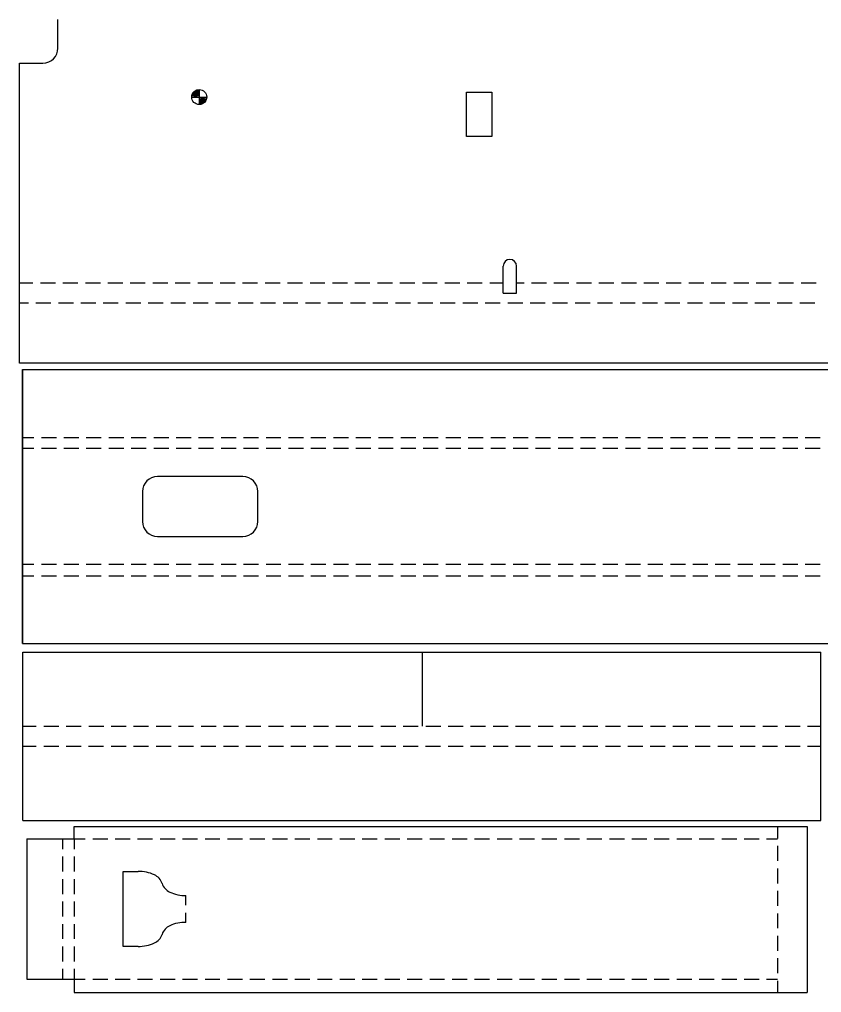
# Model space of a CAD drawing. Header units: millimetres. Extents: x -488 to 486, y -339 to 342.
# Drawn here: x -487.7 to -147.6, y -338.8 to 73.9 of the extents above; entities that cross this region are included whole.
import ezdxf

# ---------------------------------------------------------------- set-up
doc = ezdxf.new("R2010")
doc.units = ezdxf.units.MM
doc.header["$MEASUREMENT"] = 0
doc.layers.add('Layer 1', color=7, linetype='Continuous')

msp = doc.modelspace()

# ---------------------------------------------------------------- linework, layer by layer
at = {"layer": 'Layer 1', "lineweight": 30}
for points in [[(-471.4146, 61.7584), (-471.4146, 61.7584), (-471.4146, 73.9292), (-471.4146, 73.9292)], [(-477.7541, 55.4084), (-474.2412, 55.4084), (-471.3935, 58.2561), (-471.3935, 61.769)], [(-487.713, -71.7821), (-487.713, -71.7821), (-487.713, 55.4084), (-487.713, 55.4084)], [(-487.713, 55.4084), (-487.713, 55.4084), (-477.7646, 55.4084), (-477.7646, 55.4084)], [(-298.2078, 43.1106), (-298.2078, 43.1106), (-287.4975, 43.1106), (-287.4975, 43.1106)], [(-287.4975, 43.1106), (-287.4975, 43.1106), (-287.4975, 24.3569), (-287.4975, 24.3569)], [(-282.6291, -42.0853), (-282.6291, -42.0853), (-282.6291, -30.6764), (-282.6291, -30.6764)], [(-276.9776, -42.0853), (-276.9776, -42.0853), (-276.9776, -30.6764), (-276.9776, -30.6764)], [(-282.6291, -42.0853), (-282.6291, -42.0853), (-276.9776, -42.0853), (-276.9776, -42.0853)], [(85.0359, -71.7821), (85.0359, -71.7821), (-487.713, -71.7821), (-487.713, -71.7821)], [(-429.2046, -119.9219), (-432.7175, -119.9219), (-435.5652, -122.7696), (-435.5652, -126.2825)], [(-392.999, -119.9431), (-392.999, -119.9431), (-429.2152, -119.9431), (-429.2152, -119.9431)], [(-386.6279, -126.2825), (-386.6279, -122.7696), (-389.4756, -119.9219), (-392.9885, -119.9219)], [(-435.5652, -126.2931), (-435.5652, -126.2931), (-435.5652, -138.9931), (-435.5652, -138.9931)], [(-386.649, -138.9931), (-386.649, -138.9931), (-386.649, -126.2931), (-386.649, -126.2931)], [(-435.5652, -138.9825), (-435.5652, -142.4953), (-432.7175, -145.3431), (-429.2046, -145.3431)], [(-392.9885, -145.3431), (-389.4756, -145.3431), (-386.6279, -142.4953), (-386.6279, -138.9825)], [(-429.2152, -145.3431), (-429.2152, -145.3431), (-392.999, -145.3431), (-392.999, -145.3431)], [(-486.2412, -194.452), (-486.2412, -194.452), (-147.9343, -194.452), (-147.9343, -194.452)], [(-486.2412, -265.826), (-486.2412, -265.826), (-486.2412, -194.452), (-486.2412, -194.452)], [(-317.0348, -194.452), (-317.0348, -194.452), (-317.0348, -225.7787), (-317.0348, -225.7787)], [(-464.4762, -268.3958), (-464.4762, -268.3958), (-153.7072, -268.3958), (-153.7072, -268.3958)], [(-153.7072, -268.3958), (-153.7072, -268.3958), (-153.7072, -338.775), (-153.7072, -338.775)], [(-484.5846, -273.624), (-484.5846, -273.624), (-484.5846, -333.0812), (-484.5846, -333.0812)], [(-430.5253, -288.8622), (-432.6797, -287.8508), (-435.0419, -287.3607), (-437.4208, -287.4314)], [(-427.2637, -292.5116), (-427.7759, -290.8834), (-428.964, -289.5544), (-430.5249, -288.8638)], [(-427.2733, -292.5251), (-426.7223, -294.146), (-425.5269, -295.4676), (-423.9693, -296.1779)], [(-423.9804, -296.1676), (-421.8388, -297.1816), (-419.4869, -297.672), (-417.1185, -297.5987)], [(-417.1185, -309.0218), (-419.4869, -308.9485), (-421.8388, -309.439), (-423.9804, -310.4529)], [(-423.9693, -310.4638), (-425.5269, -311.1741), (-426.7223, -312.4957), (-427.2733, -314.1165)], [(-437.4208, -319.1891), (-435.0419, -319.2599), (-432.6797, -318.7697), (-430.5253, -317.7583)], [(-430.5249, -317.7568), (-428.964, -317.0661), (-427.7759, -315.7371), (-427.2637, -314.1089)], [(-484.5846, -333.0812), (-484.5846, -333.0812), (-464.4762, -333.0812), (-464.4762, -333.0812)], [(-464.4762, -333.0812), (-464.4762, -333.0812), (-464.4762, -338.775), (-464.4762, -338.775)], [(-464.4762, -338.775), (-464.4762, -338.775), (-153.7072, -338.775), (-153.7072, -338.775)]]:
    msp.add_open_spline(points, degree=3, dxfattribs=at)
at = {"layer": 'Layer 1', "color": 144, "lineweight": 30}
msp.add_open_spline([(-408.3168, 41.0256), (-408.3168, 42.785), (-409.743, 44.2112), (-411.5024, 44.2112), (-413.2617, 44.2112), (-414.688, 42.785), (-414.688, 41.0256), (-414.688, 39.2663), (-413.2617, 37.8401), (-411.5024, 37.8401), (-409.743, 37.8401), (-408.3168, 39.2663), (-408.3168, 41.0256)], degree=3, knots=[0, 0, 0, 0, 0.25, 0.25, 0.25, 0.5, 0.5, 0.5, 0.75, 0.75, 0.75, 1, 1, 1, 1], dxfattribs=at)
at = {"layer": 'Layer 1', "color": 144, "lineweight": 0}
for points in [[(-414.6456, 41.5019), (-414.6456, 41.5019), (-411.513, 41.0151), (-411.513, 41.0151), (-411.513, 41.0151), (-414.688, 41.0151), (-414.688, 41.0151), (-414.688, 41.0151), (-414.6456, 41.5019), (-414.6456, 41.5019)], [(-414.5398, 41.9887), (-414.5398, 41.9887), (-411.513, 41.5019), (-411.513, 41.5019), (-411.513, 41.5019), (-414.6456, 41.5019), (-414.6456, 41.5019), (-414.6456, 41.5019), (-414.5398, 41.9887), (-414.5398, 41.9887)], [(-411.513, 41.5019), (-411.513, 41.5019), (-414.6456, 41.5019), (-414.6456, 41.5019), (-414.6456, 41.5019), (-411.513, 41.0151), (-411.513, 41.0151), (-411.513, 41.0151), (-411.513, 41.5019), (-411.513, 41.5019)], [(-414.3493, 42.4544), (-414.3493, 42.4544), (-411.513, 41.9887), (-411.513, 41.9887), (-411.513, 41.9887), (-414.5398, 41.9887), (-414.5398, 41.9887), (-414.5398, 41.9887), (-414.3493, 42.4544), (-414.3493, 42.4544)], [(-411.513, 41.9887), (-411.513, 41.9887), (-414.5398, 41.9887), (-414.5398, 41.9887), (-414.5398, 41.9887), (-411.513, 41.5019), (-411.513, 41.5019), (-411.513, 41.5019), (-411.513, 41.9887), (-411.513, 41.9887)], [(-414.0953, 42.8777), (-414.0953, 42.8777), (-411.513, 42.4544), (-411.513, 42.4544), (-411.513, 42.4544), (-414.3493, 42.4544), (-414.3493, 42.4544), (-414.3493, 42.4544), (-414.0953, 42.8777), (-414.0953, 42.8777)], [(-411.513, 42.4544), (-411.513, 42.4544), (-414.3493, 42.4544), (-414.3493, 42.4544), (-414.3493, 42.4544), (-411.513, 41.9887), (-411.513, 41.9887), (-411.513, 41.9887), (-411.513, 42.4544), (-411.513, 42.4544)], [(-413.7566, 43.2587), (-413.7566, 43.2587), (-411.513, 42.8777), (-411.513, 42.8777), (-411.513, 42.8777), (-414.0953, 42.8777), (-414.0953, 42.8777), (-414.0953, 42.8777), (-413.7566, 43.2587), (-413.7566, 43.2587)], [(-411.513, 42.8777), (-411.513, 42.8777), (-414.0953, 42.8777), (-414.0953, 42.8777), (-414.0953, 42.8777), (-411.513, 42.4544), (-411.513, 42.4544), (-411.513, 42.4544), (-411.513, 42.8777), (-411.513, 42.8777)], [(-413.3756, 43.5762), (-413.3756, 43.5762), (-411.513, 43.2587), (-411.513, 43.2587), (-411.513, 43.2587), (-413.7566, 43.2587), (-413.7566, 43.2587), (-413.7566, 43.2587), (-413.3756, 43.5762), (-413.3756, 43.5762)], [(-411.513, 43.2587), (-411.513, 43.2587), (-413.7566, 43.2587), (-413.7566, 43.2587), (-413.7566, 43.2587), (-411.513, 42.8777), (-411.513, 42.8777), (-411.513, 42.8777), (-411.513, 43.2587), (-411.513, 43.2587)], [(-412.9523, 43.8514), (-412.9523, 43.8514), (-411.513, 43.5762), (-411.513, 43.5762), (-411.513, 43.5762), (-413.3756, 43.5762), (-413.3756, 43.5762), (-413.3756, 43.5762), (-412.9523, 43.8514), (-412.9523, 43.8514)], [(-411.513, 43.5762), (-411.513, 43.5762), (-413.3756, 43.5762), (-413.3756, 43.5762), (-413.3756, 43.5762), (-411.513, 43.2587), (-411.513, 43.2587), (-411.513, 43.2587), (-411.513, 43.5762), (-411.513, 43.5762)], [(-412.5078, 44.0419), (-412.5078, 44.0419), (-411.513, 43.8514), (-411.513, 43.8514), (-411.513, 43.8514), (-412.9523, 43.8514), (-412.9523, 43.8514), (-412.9523, 43.8514), (-412.5078, 44.0419), (-412.5078, 44.0419)], [(-411.513, 43.8514), (-411.513, 43.8514), (-412.9523, 43.8514), (-412.9523, 43.8514), (-412.9523, 43.8514), (-411.513, 43.5762), (-411.513, 43.5762), (-411.513, 43.5762), (-411.513, 43.8514), (-411.513, 43.8514)], [(-412.021, 44.1477), (-412.021, 44.1477), (-411.513, 44.0419), (-411.513, 44.0419), (-411.513, 44.0419), (-412.5078, 44.0419), (-412.5078, 44.0419), (-412.5078, 44.0419), (-412.021, 44.1477), (-412.021, 44.1477)], [(-411.513, 44.0419), (-411.513, 44.0419), (-412.5078, 44.0419), (-412.5078, 44.0419), (-412.5078, 44.0419), (-411.513, 43.8514), (-411.513, 43.8514), (-411.513, 43.8514), (-411.513, 44.0419), (-411.513, 44.0419)], [(-411.513, 44.1901), (-411.513, 44.1901), (-411.513, 44.1477), (-411.513, 44.1477), (-411.513, 44.1477), (-412.021, 44.1477), (-412.021, 44.1477), (-412.021, 44.1477), (-411.513, 44.1901), (-411.513, 44.1901)], [(-411.513, 44.1477), (-411.513, 44.1477), (-412.021, 44.1477), (-412.021, 44.1477), (-412.021, 44.1477), (-411.513, 44.0419), (-411.513, 44.0419), (-411.513, 44.0419), (-411.513, 44.1477), (-411.513, 44.1477)], [(-408.338, 41.0151), (-408.338, 41.0151), (-411.513, 41.0151), (-411.513, 41.0151), (-411.513, 41.0151), (-408.3803, 40.5071), (-408.3803, 40.5071), (-408.3803, 40.5071), (-408.338, 41.0151), (-408.338, 41.0151)], [(-411.513, 41.0151), (-411.513, 41.0151), (-408.3803, 40.5071), (-408.3803, 40.5071), (-408.3803, 40.5071), (-411.513, 40.5071), (-411.513, 40.5071), (-411.513, 40.5071), (-411.513, 41.0151), (-411.513, 41.0151)], [(-408.3803, 40.5071), (-408.3803, 40.5071), (-411.513, 40.5071), (-411.513, 40.5071), (-411.513, 40.5071), (-408.5073, 40.0414), (-408.5073, 40.0414), (-408.5073, 40.0414), (-408.3803, 40.5071), (-408.3803, 40.5071)], [(-411.513, 40.5071), (-411.513, 40.5071), (-408.5073, 40.0414), (-408.5073, 40.0414), (-408.5073, 40.0414), (-411.513, 40.0414), (-411.513, 40.0414), (-411.513, 40.0414), (-411.513, 40.5071), (-411.513, 40.5071)], [(-408.5073, 40.0414), (-408.5073, 40.0414), (-411.513, 40.0414), (-411.513, 40.0414), (-411.513, 40.0414), (-408.6978, 39.5757), (-408.6978, 39.5757), (-408.6978, 39.5757), (-408.5073, 40.0414), (-408.5073, 40.0414)], [(-411.513, 40.0414), (-411.513, 40.0414), (-408.6978, 39.5757), (-408.6978, 39.5757), (-408.6978, 39.5757), (-411.513, 39.5757), (-411.513, 39.5757), (-411.513, 39.5757), (-411.513, 40.0414), (-411.513, 40.0414)], [(-408.6978, 39.5757), (-408.6978, 39.5757), (-411.513, 39.5757), (-411.513, 39.5757), (-411.513, 39.5757), (-408.9518, 39.1524), (-408.9518, 39.1524), (-408.9518, 39.1524), (-408.6978, 39.5757), (-408.6978, 39.5757)], [(-411.513, 39.5757), (-411.513, 39.5757), (-408.9518, 39.1524), (-408.9518, 39.1524), (-408.9518, 39.1524), (-411.513, 39.1524), (-411.513, 39.1524), (-411.513, 39.1524), (-411.513, 39.5757), (-411.513, 39.5757)], [(-408.9518, 39.1524), (-408.9518, 39.1524), (-411.513, 39.1524), (-411.513, 39.1524), (-411.513, 39.1524), (-409.2693, 38.7714), (-409.2693, 38.7714), (-409.2693, 38.7714), (-408.9518, 39.1524), (-408.9518, 39.1524)], [(-411.513, 39.1524), (-411.513, 39.1524), (-409.2693, 38.7714), (-409.2693, 38.7714), (-409.2693, 38.7714), (-411.513, 38.7714), (-411.513, 38.7714), (-411.513, 38.7714), (-411.513, 39.1524), (-411.513, 39.1524)], [(-409.2693, 38.7714), (-409.2693, 38.7714), (-411.513, 38.7714), (-411.513, 38.7714), (-411.513, 38.7714), (-409.6503, 38.4539), (-409.6503, 38.4539), (-409.6503, 38.4539), (-409.2693, 38.7714), (-409.2693, 38.7714)], [(-411.513, 38.7714), (-411.513, 38.7714), (-409.6503, 38.4539), (-409.6503, 38.4539), (-409.6503, 38.4539), (-411.513, 38.4539), (-411.513, 38.4539), (-411.513, 38.4539), (-411.513, 38.7714), (-411.513, 38.7714)], [(-409.6503, 38.4539), (-409.6503, 38.4539), (-411.513, 38.4539), (-411.513, 38.4539), (-411.513, 38.4539), (-410.0736, 38.1787), (-410.0736, 38.1787), (-410.0736, 38.1787), (-409.6503, 38.4539), (-409.6503, 38.4539)], [(-411.513, 38.4539), (-411.513, 38.4539), (-410.0736, 38.1787), (-410.0736, 38.1787), (-410.0736, 38.1787), (-411.513, 38.1787), (-411.513, 38.1787), (-411.513, 38.1787), (-411.513, 38.4539), (-411.513, 38.4539)], [(-410.0736, 38.1787), (-410.0736, 38.1787), (-411.513, 38.1787), (-411.513, 38.1787), (-411.513, 38.1787), (-410.5393, 37.9882), (-410.5393, 37.9882), (-410.5393, 37.9882), (-410.0736, 38.1787), (-410.0736, 38.1787)], [(-411.513, 38.1787), (-411.513, 38.1787), (-410.5393, 37.9882), (-410.5393, 37.9882), (-410.5393, 37.9882), (-411.513, 37.9882), (-411.513, 37.9882), (-411.513, 37.9882), (-411.513, 38.1787), (-411.513, 38.1787)], [(-411.513, 37.9882), (-411.513, 37.9882), (-411.513, 37.8824), (-411.513, 37.8824), (-411.513, 37.8824), (-411.0261, 37.8824), (-411.0261, 37.8824), (-411.0261, 37.8824), (-411.513, 37.9882), (-411.513, 37.9882)], [(-411.513, 37.9882), (-411.513, 37.9882), (-410.5393, 37.9882), (-410.5393, 37.9882), (-410.5393, 37.9882), (-411.0261, 37.8824), (-411.0261, 37.8824), (-411.0261, 37.8824), (-411.513, 37.9882), (-411.513, 37.9882)], [(-411.513, 37.8824), (-411.513, 37.8824), (-411.0261, 37.8824), (-411.0261, 37.8824), (-411.0261, 37.8824), (-411.513, 37.8401), (-411.513, 37.8401), (-411.513, 37.8401), (-411.513, 37.8824), (-411.513, 37.8824)]]:
    msp.add_open_spline(points, degree=3, knots=[0, 0, 0, 0, 0.33333333, 0.33333333, 0.33333333, 0.66666667, 0.66666667, 0.66666667, 1, 1, 1, 1], dxfattribs=at)
at = {"layer": 'Layer 1', "color": 144, "lineweight": 25}
for points in [[(-411.513, 44.1901), (-411.513, 44.1901), (-411.513, 37.8401), (-411.513, 37.8401)], [(-414.688, 41.0151), (-414.688, 41.0151), (-408.338, 41.0151), (-408.338, 41.0151)]]:
    msp.add_open_spline(points, degree=3, dxfattribs=at)
at = {"layer": 'Layer 1', "lineweight": 30}
for points, knots in [([(-287.4975, 24.3569), (-287.4975, 24.3569), (-298.2078, 24.3569), (-298.2078, 24.3569), (-298.2078, 24.3569), (-298.2078, 43.1106), (-298.2078, 43.1106)], [0, 0, 0, 0, 0.5, 0.5, 0.5, 1, 1, 1, 1]), ([(-276.9565, -30.6659), (-276.9565, -29.1052), (-278.2216, -27.8401), (-279.7822, -27.8401), (-281.3428, -27.8401), (-282.608, -29.1052), (-282.608, -30.6659)], [0, 0, 0, 0, 0.5, 0.5, 0.5, 1, 1, 1, 1]), ([(-486.3652, -190.7456), (-486.3652, -190.7456), (-486.3652, -74.5617), (-486.3652, -74.5617), (-486.3652, -74.5617), (224.5596, -74.5617), (224.5596, -74.5617)], [0, 0, 0, 0, 0.5, 0.5, 0.5, 1, 1, 1, 1]), ([(-486.3652, -74.5617), (-486.3652, -74.5617), (-486.3652, -190.7456), (-486.3652, -190.7456), (-486.3652, -190.7456), (224.5596, -190.7456), (224.5596, -190.7456), (224.5596, -190.7456), (250.256, -161.9801), (250.256, -161.9801)], [0, 0, 0, 0, 0.33333333, 0.33333333, 0.33333333, 0.66666667, 0.66666667, 0.66666667, 1, 1, 1, 1]), ([(-486.2412, -265.826), (-486.2412, -265.826), (-147.9343, -265.826), (-147.9343, -265.826), (-147.9343, -265.826), (-147.9343, -194.452), (-147.9343, -194.452)], [0, 0, 0, 0, 0.5, 0.5, 0.5, 1, 1, 1, 1]), ([(-484.5846, -273.624), (-484.5846, -273.624), (-464.4762, -273.624), (-464.4762, -273.624), (-464.4762, -273.624), (-464.4762, -268.3958), (-464.4762, -268.3958)], [0, 0, 0, 0, 0.5, 0.5, 0.5, 1, 1, 1, 1]), ([(-437.4252, -319.1958), (-437.4252, -319.1958), (-443.7752, -319.1958), (-443.7752, -319.1958), (-443.7752, -319.1958), (-443.7752, -287.4458), (-443.7752, -287.4458), (-443.7752, -287.4458), (-437.4252, -287.4458), (-437.4252, -287.4458)], [0, 0, 0, 0, 0.33333333, 0.33333333, 0.33333333, 0.66666667, 0.66666667, 0.66666667, 1, 1, 1, 1])]:
    msp.add_open_spline(points, degree=3, knots=knots, dxfattribs=at)
at = {"layer": 'Layer 1', "color": 5, "lineweight": 30}
for points in [[(-487.713, -37.7249), (-487.713, -37.7249), (-481.998, -37.7249), (-481.998, -37.7249)], [(-478.823, -37.7249), (-478.823, -37.7249), (-472.473, -37.7249), (-472.473, -37.7249)], [(-469.298, -37.7249), (-469.298, -37.7249), (-462.948, -37.7249), (-462.948, -37.7249)], [(-459.773, -37.7249), (-459.773, -37.7249), (-453.423, -37.7249), (-453.423, -37.7249)], [(-450.248, -37.7249), (-450.248, -37.7249), (-443.898, -37.7249), (-443.898, -37.7249)], [(-440.723, -37.7249), (-440.723, -37.7249), (-434.373, -37.7249), (-434.373, -37.7249)], [(-431.198, -37.7249), (-431.198, -37.7249), (-424.848, -37.7249), (-424.848, -37.7249)], [(-421.673, -37.7249), (-421.673, -37.7249), (-415.323, -37.7249), (-415.323, -37.7249)], [(-412.148, -37.7249), (-412.148, -37.7249), (-405.798, -37.7249), (-405.798, -37.7249)], [(-402.623, -37.7249), (-402.623, -37.7249), (-396.273, -37.7249), (-396.273, -37.7249)], [(-393.098, -37.7249), (-393.098, -37.7249), (-386.748, -37.7249), (-386.748, -37.7249)], [(-383.573, -37.7249), (-383.573, -37.7249), (-377.223, -37.7249), (-377.223, -37.7249)], [(-374.048, -37.7249), (-374.048, -37.7249), (-367.698, -37.7249), (-367.698, -37.7249)], [(-364.523, -37.7249), (-364.523, -37.7249), (-358.173, -37.7249), (-358.173, -37.7249)], [(-354.998, -37.7249), (-354.998, -37.7249), (-348.648, -37.7249), (-348.648, -37.7249)], [(-345.473, -37.7249), (-345.473, -37.7249), (-339.123, -37.7249), (-339.123, -37.7249)], [(-335.948, -37.7249), (-335.948, -37.7249), (-329.598, -37.7249), (-329.598, -37.7249)], [(-326.423, -37.7249), (-326.423, -37.7249), (-320.073, -37.7249), (-320.073, -37.7249)], [(-316.898, -37.7249), (-316.898, -37.7249), (-310.548, -37.7249), (-310.548, -37.7249)], [(-307.373, -37.7249), (-307.373, -37.7249), (-301.023, -37.7249), (-301.023, -37.7249)], [(-297.848, -37.7249), (-297.848, -37.7249), (-291.498, -37.7249), (-291.498, -37.7249)], [(-288.323, -37.7249), (-288.323, -37.7249), (-282.6291, -37.7249), (-282.6291, -37.7249)], [(-276.9776, -37.7249), (-276.9776, -37.7249), (-273.7815, -37.7249), (-273.7815, -37.7249)], [(-270.6065, -37.7249), (-270.6065, -37.7249), (-264.2565, -37.7249), (-264.2565, -37.7249)], [(-261.0815, -37.7249), (-261.0815, -37.7249), (-254.7315, -37.7249), (-254.7315, -37.7249)], [(-251.5565, -37.7249), (-251.5565, -37.7249), (-245.2065, -37.7249), (-245.2065, -37.7249)], [(-242.0315, -37.7249), (-242.0315, -37.7249), (-235.6815, -37.7249), (-235.6815, -37.7249)], [(-232.5065, -37.7249), (-232.5065, -37.7249), (-226.1565, -37.7249), (-226.1565, -37.7249)], [(-222.9815, -37.7249), (-222.9815, -37.7249), (-216.6315, -37.7249), (-216.6315, -37.7249)], [(-213.4565, -37.7249), (-213.4565, -37.7249), (-207.1065, -37.7249), (-207.1065, -37.7249)], [(-203.9315, -37.7249), (-203.9315, -37.7249), (-197.5815, -37.7249), (-197.5815, -37.7249)], [(-194.4065, -37.7249), (-194.4065, -37.7249), (-188.0565, -37.7249), (-188.0565, -37.7249)], [(-184.8815, -37.7249), (-184.8815, -37.7249), (-178.5315, -37.7249), (-178.5315, -37.7249)], [(-175.3353, -37.7249), (-175.3353, -37.7249), (-168.9853, -37.7249), (-168.9853, -37.7249)], [(-165.8103, -37.7249), (-165.8103, -37.7249), (-159.4603, -37.7249), (-159.4603, -37.7249)], [(-156.2853, -37.7249), (-156.2853, -37.7249), (-149.9353, -37.7249), (-149.9353, -37.7249)], [(-483.9241, -46.3821), (-483.9241, -46.3821), (-487.713, -46.3821), (-487.713, -46.3821)], [(-474.3991, -46.3821), (-474.3991, -46.3821), (-480.7491, -46.3821), (-480.7491, -46.3821)], [(-464.8741, -46.3821), (-464.8741, -46.3821), (-471.2241, -46.3821), (-471.2241, -46.3821)], [(-455.3491, -46.3821), (-455.3491, -46.3821), (-461.6991, -46.3821), (-461.6991, -46.3821)], [(-445.8241, -46.3821), (-445.8241, -46.3821), (-452.1741, -46.3821), (-452.1741, -46.3821)], [(-436.2991, -46.3821), (-436.2991, -46.3821), (-442.6491, -46.3821), (-442.6491, -46.3821)], [(-426.7741, -46.3821), (-426.7741, -46.3821), (-433.1241, -46.3821), (-433.1241, -46.3821)], [(-417.2491, -46.3821), (-417.2491, -46.3821), (-423.5991, -46.3821), (-423.5991, -46.3821)], [(-407.7241, -46.3821), (-407.7241, -46.3821), (-414.0741, -46.3821), (-414.0741, -46.3821)], [(-398.1991, -46.3821), (-398.1991, -46.3821), (-404.5491, -46.3821), (-404.5491, -46.3821)], [(-388.6741, -46.3821), (-388.6741, -46.3821), (-395.0241, -46.3821), (-395.0241, -46.3821)], [(-379.1491, -46.3821), (-379.1491, -46.3821), (-385.4991, -46.3821), (-385.4991, -46.3821)], [(-369.6241, -46.3821), (-369.6241, -46.3821), (-375.9741, -46.3821), (-375.9741, -46.3821)], [(-360.0991, -46.3821), (-360.0991, -46.3821), (-366.4491, -46.3821), (-366.4491, -46.3821)], [(-350.5741, -46.3821), (-350.5741, -46.3821), (-356.9241, -46.3821), (-356.9241, -46.3821)], [(-341.028, -46.3821), (-341.028, -46.3821), (-347.3991, -46.3821), (-347.3991, -46.3821)], [(-331.503, -46.3821), (-331.503, -46.3821), (-337.853, -46.3821), (-337.853, -46.3821)], [(-321.978, -46.3821), (-321.978, -46.3821), (-328.328, -46.3821), (-328.328, -46.3821)], [(-312.453, -46.3821), (-312.453, -46.3821), (-318.803, -46.3821), (-318.803, -46.3821)], [(-302.928, -46.3821), (-302.928, -46.3821), (-309.278, -46.3821), (-309.278, -46.3821)], [(-293.403, -46.3821), (-293.403, -46.3821), (-299.753, -46.3821), (-299.753, -46.3821)], [(-283.878, -46.3821), (-283.878, -46.3821), (-290.228, -46.3821), (-290.228, -46.3821)], [(-274.353, -46.3821), (-274.353, -46.3821), (-280.703, -46.3821), (-280.703, -46.3821)], [(-264.828, -46.3821), (-264.828, -46.3821), (-271.178, -46.3821), (-271.178, -46.3821)], [(-255.303, -46.3821), (-255.303, -46.3821), (-261.653, -46.3821), (-261.653, -46.3821)], [(-245.778, -46.3821), (-245.778, -46.3821), (-252.128, -46.3821), (-252.128, -46.3821)], [(-236.253, -46.3821), (-236.253, -46.3821), (-242.603, -46.3821), (-242.603, -46.3821)], [(-226.728, -46.3821), (-226.728, -46.3821), (-233.078, -46.3821), (-233.078, -46.3821)], [(-217.203, -46.3821), (-217.203, -46.3821), (-223.553, -46.3821), (-223.553, -46.3821)], [(-207.678, -46.3821), (-207.678, -46.3821), (-214.028, -46.3821), (-214.028, -46.3821)], [(-198.153, -46.3821), (-198.153, -46.3821), (-204.503, -46.3821), (-204.503, -46.3821)], [(-188.628, -46.3821), (-188.628, -46.3821), (-194.978, -46.3821), (-194.978, -46.3821)], [(-179.103, -46.3821), (-179.103, -46.3821), (-185.453, -46.3821), (-185.453, -46.3821)], [(-169.578, -46.3821), (-169.578, -46.3821), (-175.928, -46.3821), (-175.928, -46.3821)], [(-160.053, -46.3821), (-160.053, -46.3821), (-166.403, -46.3821), (-166.403, -46.3821)], [(-150.528, -46.3821), (-150.528, -46.3821), (-156.878, -46.3821), (-156.878, -46.3821)], [(-486.3652, -103.3061), (-486.3652, -103.3061), (-481.6027, -103.3061), (-481.6027, -103.3061)], [(-478.4277, -103.3061), (-478.4277, -103.3061), (-472.0777, -103.3061), (-472.0777, -103.3061)], [(-468.9027, -103.3061), (-468.9027, -103.3061), (-462.5527, -103.3061), (-462.5527, -103.3061)], [(-459.3777, -103.3061), (-459.3777, -103.3061), (-453.0277, -103.3061), (-453.0277, -103.3061)], [(-449.8527, -103.3061), (-449.8527, -103.3061), (-443.5027, -103.3061), (-443.5027, -103.3061)], [(-440.3277, -103.3061), (-440.3277, -103.3061), (-433.9777, -103.3061), (-433.9777, -103.3061)], [(-430.8027, -103.3061), (-430.8027, -103.3061), (-424.4527, -103.3061), (-424.4527, -103.3061)], [(-421.2777, -103.3061), (-421.2777, -103.3061), (-414.9277, -103.3061), (-414.9277, -103.3061)], [(-411.7527, -103.3061), (-411.7527, -103.3061), (-405.4027, -103.3061), (-405.4027, -103.3061)], [(-402.2277, -103.3061), (-402.2277, -103.3061), (-395.8777, -103.3061), (-395.8777, -103.3061)], [(-392.7027, -103.3061), (-392.7027, -103.3061), (-386.3527, -103.3061), (-386.3527, -103.3061)], [(-383.1777, -103.3061), (-383.1777, -103.3061), (-376.8277, -103.3061), (-376.8277, -103.3061)], [(-373.6527, -103.3061), (-373.6527, -103.3061), (-367.3027, -103.3061), (-367.3027, -103.3061)], [(-364.1277, -103.3061), (-364.1277, -103.3061), (-357.7777, -103.3061), (-357.7777, -103.3061)], [(-354.6027, -103.3061), (-354.6027, -103.3061), (-348.2527, -103.3061), (-348.2527, -103.3061)], [(-345.0777, -103.3061), (-345.0777, -103.3061), (-338.7277, -103.3061), (-338.7277, -103.3061)], [(-335.5527, -103.3061), (-335.5527, -103.3061), (-329.2027, -103.3061), (-329.2027, -103.3061)], [(-326.0277, -103.3061), (-326.0277, -103.3061), (-319.6777, -103.3061), (-319.6777, -103.3061)], [(-316.5027, -103.3061), (-316.5027, -103.3061), (-310.1527, -103.3061), (-310.1527, -103.3061)], [(-306.9777, -103.3061), (-306.9777, -103.3061), (-300.6277, -103.3061), (-300.6277, -103.3061)], [(-297.4527, -103.3061), (-297.4527, -103.3061), (-291.1027, -103.3061), (-291.1027, -103.3061)], [(-287.9277, -103.3061), (-287.9277, -103.3061), (-281.5777, -103.3061), (-281.5777, -103.3061)], [(-278.4027, -103.3061), (-278.4027, -103.3061), (-272.0527, -103.3061), (-272.0527, -103.3061)], [(-268.8777, -103.3061), (-268.8777, -103.3061), (-262.5277, -103.3061), (-262.5277, -103.3061)], [(-259.3527, -103.3061), (-259.3527, -103.3061), (-253.0027, -103.3061), (-253.0027, -103.3061)], [(-249.8277, -103.3061), (-249.8277, -103.3061), (-243.4777, -103.3061), (-243.4777, -103.3061)], [(-240.3027, -103.3061), (-240.3027, -103.3061), (-233.9527, -103.3061), (-233.9527, -103.3061)], [(-230.7777, -103.3061), (-230.7777, -103.3061), (-224.4277, -103.3061), (-224.4277, -103.3061)], [(-221.2527, -103.3061), (-221.2527, -103.3061), (-214.9027, -103.3061), (-214.9027, -103.3061)], [(-211.7277, -103.3061), (-211.7277, -103.3061), (-205.3777, -103.3061), (-205.3777, -103.3061)], [(-202.2027, -103.3061), (-202.2027, -103.3061), (-195.8527, -103.3061), (-195.8527, -103.3061)], [(-192.6777, -103.3061), (-192.6777, -103.3061), (-186.3277, -103.3061), (-186.3277, -103.3061)], [(-183.1527, -103.3061), (-183.1527, -103.3061), (-176.8027, -103.3061), (-176.8027, -103.3061)], [(-173.6277, -103.3061), (-173.6277, -103.3061), (-167.2777, -103.3061), (-167.2777, -103.3061)], [(-164.1027, -103.3061), (-164.1027, -103.3061), (-157.7527, -103.3061), (-157.7527, -103.3061)], [(-154.5777, -103.3061), (-154.5777, -103.3061), (-148.2277, -103.3061), (-148.2277, -103.3061)], [(-481.6027, -108.0051), (-481.6027, -108.0051), (-486.3652, -108.0051), (-486.3652, -108.0051)], [(-472.0777, -108.0051), (-472.0777, -108.0051), (-478.4277, -108.0051), (-478.4277, -108.0051)], [(-462.5527, -108.0051), (-462.5527, -108.0051), (-468.9027, -108.0051), (-468.9027, -108.0051)], [(-453.0277, -108.0051), (-453.0277, -108.0051), (-459.3777, -108.0051), (-459.3777, -108.0051)], [(-443.5027, -108.0051), (-443.5027, -108.0051), (-449.8527, -108.0051), (-449.8527, -108.0051)], [(-433.9777, -108.0051), (-433.9777, -108.0051), (-440.3277, -108.0051), (-440.3277, -108.0051)], [(-424.4527, -108.0051), (-424.4527, -108.0051), (-430.8027, -108.0051), (-430.8027, -108.0051)], [(-414.9277, -108.0051), (-414.9277, -108.0051), (-421.2777, -108.0051), (-421.2777, -108.0051)], [(-405.4027, -108.0051), (-405.4027, -108.0051), (-411.7527, -108.0051), (-411.7527, -108.0051)], [(-395.8777, -108.0051), (-395.8777, -108.0051), (-402.2277, -108.0051), (-402.2277, -108.0051)], [(-386.3527, -108.0051), (-386.3527, -108.0051), (-392.7027, -108.0051), (-392.7027, -108.0051)], [(-376.8277, -108.0051), (-376.8277, -108.0051), (-383.1777, -108.0051), (-383.1777, -108.0051)], [(-367.3027, -108.0051), (-367.3027, -108.0051), (-373.6527, -108.0051), (-373.6527, -108.0051)], [(-357.7777, -108.0051), (-357.7777, -108.0051), (-364.1277, -108.0051), (-364.1277, -108.0051)], [(-348.2527, -108.0051), (-348.2527, -108.0051), (-354.6027, -108.0051), (-354.6027, -108.0051)], [(-338.7277, -108.0051), (-338.7277, -108.0051), (-345.0777, -108.0051), (-345.0777, -108.0051)], [(-329.2027, -108.0051), (-329.2027, -108.0051), (-335.5527, -108.0051), (-335.5527, -108.0051)], [(-319.6777, -108.0051), (-319.6777, -108.0051), (-326.0277, -108.0051), (-326.0277, -108.0051)], [(-310.1527, -108.0051), (-310.1527, -108.0051), (-316.5027, -108.0051), (-316.5027, -108.0051)], [(-300.6277, -108.0051), (-300.6277, -108.0051), (-306.9777, -108.0051), (-306.9777, -108.0051)], [(-291.1027, -108.0051), (-291.1027, -108.0051), (-297.4527, -108.0051), (-297.4527, -108.0051)], [(-281.5777, -108.0051), (-281.5777, -108.0051), (-287.9277, -108.0051), (-287.9277, -108.0051)], [(-272.0527, -108.0051), (-272.0527, -108.0051), (-278.4027, -108.0051), (-278.4027, -108.0051)], [(-262.5277, -108.0051), (-262.5277, -108.0051), (-268.8777, -108.0051), (-268.8777, -108.0051)], [(-253.0027, -108.0051), (-253.0027, -108.0051), (-259.3527, -108.0051), (-259.3527, -108.0051)], [(-243.4777, -108.0051), (-243.4777, -108.0051), (-249.8277, -108.0051), (-249.8277, -108.0051)], [(-233.9527, -108.0051), (-233.9527, -108.0051), (-240.3027, -108.0051), (-240.3027, -108.0051)], [(-224.4277, -108.0051), (-224.4277, -108.0051), (-230.7777, -108.0051), (-230.7777, -108.0051)], [(-214.9027, -108.0051), (-214.9027, -108.0051), (-221.2527, -108.0051), (-221.2527, -108.0051)], [(-205.3777, -108.0051), (-205.3777, -108.0051), (-211.7277, -108.0051), (-211.7277, -108.0051)], [(-195.8527, -108.0051), (-195.8527, -108.0051), (-202.2027, -108.0051), (-202.2027, -108.0051)], [(-186.3277, -108.0051), (-186.3277, -108.0051), (-192.6777, -108.0051), (-192.6777, -108.0051)], [(-176.8027, -108.0051), (-176.8027, -108.0051), (-183.1527, -108.0051), (-183.1527, -108.0051)], [(-167.2777, -108.0051), (-167.2777, -108.0051), (-173.6277, -108.0051), (-173.6277, -108.0051)], [(-157.7527, -108.0051), (-157.7527, -108.0051), (-164.1027, -108.0051), (-164.1027, -108.0051)], [(-148.2277, -108.0051), (-148.2277, -108.0051), (-154.5777, -108.0051), (-154.5777, -108.0051)], [(-481.6027, -157.2811), (-481.6027, -157.2811), (-486.3652, -157.2811), (-486.3652, -157.2811)], [(-472.0777, -157.2811), (-472.0777, -157.2811), (-478.4277, -157.2811), (-478.4277, -157.2811)], [(-462.5527, -157.2811), (-462.5527, -157.2811), (-468.9027, -157.2811), (-468.9027, -157.2811)], [(-453.0277, -157.2811), (-453.0277, -157.2811), (-459.3777, -157.2811), (-459.3777, -157.2811)], [(-443.5027, -157.2811), (-443.5027, -157.2811), (-449.8527, -157.2811), (-449.8527, -157.2811)], [(-433.9777, -157.2811), (-433.9777, -157.2811), (-440.3277, -157.2811), (-440.3277, -157.2811)], [(-424.4527, -157.2811), (-424.4527, -157.2811), (-430.8027, -157.2811), (-430.8027, -157.2811)], [(-414.9277, -157.2811), (-414.9277, -157.2811), (-421.2777, -157.2811), (-421.2777, -157.2811)], [(-405.4027, -157.2811), (-405.4027, -157.2811), (-411.7527, -157.2811), (-411.7527, -157.2811)], [(-395.8777, -157.2811), (-395.8777, -157.2811), (-402.2277, -157.2811), (-402.2277, -157.2811)], [(-386.3527, -157.2811), (-386.3527, -157.2811), (-392.7027, -157.2811), (-392.7027, -157.2811)], [(-376.8277, -157.2811), (-376.8277, -157.2811), (-383.1777, -157.2811), (-383.1777, -157.2811)], [(-367.3027, -157.2811), (-367.3027, -157.2811), (-373.6527, -157.2811), (-373.6527, -157.2811)], [(-357.7777, -157.2811), (-357.7777, -157.2811), (-364.1277, -157.2811), (-364.1277, -157.2811)], [(-348.2527, -157.2811), (-348.2527, -157.2811), (-354.6027, -157.2811), (-354.6027, -157.2811)], [(-338.7277, -157.2811), (-338.7277, -157.2811), (-345.0777, -157.2811), (-345.0777, -157.2811)], [(-329.2027, -157.2811), (-329.2027, -157.2811), (-335.5527, -157.2811), (-335.5527, -157.2811)], [(-319.6777, -157.2811), (-319.6777, -157.2811), (-326.0277, -157.2811), (-326.0277, -157.2811)], [(-310.1527, -157.2811), (-310.1527, -157.2811), (-316.5027, -157.2811), (-316.5027, -157.2811)], [(-300.6277, -157.2811), (-300.6277, -157.2811), (-306.9777, -157.2811), (-306.9777, -157.2811)], [(-291.1027, -157.2811), (-291.1027, -157.2811), (-297.4527, -157.2811), (-297.4527, -157.2811)], [(-281.5777, -157.2811), (-281.5777, -157.2811), (-287.9277, -157.2811), (-287.9277, -157.2811)], [(-272.0527, -157.2811), (-272.0527, -157.2811), (-278.4027, -157.2811), (-278.4027, -157.2811)], [(-262.5277, -157.2811), (-262.5277, -157.2811), (-268.8777, -157.2811), (-268.8777, -157.2811)], [(-253.0027, -157.2811), (-253.0027, -157.2811), (-259.3527, -157.2811), (-259.3527, -157.2811)], [(-243.4777, -157.2811), (-243.4777, -157.2811), (-249.8277, -157.2811), (-249.8277, -157.2811)], [(-233.9527, -157.2811), (-233.9527, -157.2811), (-240.3027, -157.2811), (-240.3027, -157.2811)], [(-224.4277, -157.2811), (-224.4277, -157.2811), (-230.7777, -157.2811), (-230.7777, -157.2811)], [(-214.9027, -157.2811), (-214.9027, -157.2811), (-221.2527, -157.2811), (-221.2527, -157.2811)], [(-205.3777, -157.2811), (-205.3777, -157.2811), (-211.7277, -157.2811), (-211.7277, -157.2811)], [(-195.8527, -157.2811), (-195.8527, -157.2811), (-202.2027, -157.2811), (-202.2027, -157.2811)], [(-186.3277, -157.2811), (-186.3277, -157.2811), (-192.6777, -157.2811), (-192.6777, -157.2811)], [(-176.8027, -157.2811), (-176.8027, -157.2811), (-183.1527, -157.2811), (-183.1527, -157.2811)], [(-167.2777, -157.2811), (-167.2777, -157.2811), (-173.6277, -157.2811), (-173.6277, -157.2811)], [(-157.7527, -157.2811), (-157.7527, -157.2811), (-164.1027, -157.2811), (-164.1027, -157.2811)], [(-148.2277, -157.2811), (-148.2277, -157.2811), (-154.5777, -157.2811), (-154.5777, -157.2811)], [(-486.3652, -161.9801), (-486.3652, -161.9801), (-481.6027, -161.9801), (-481.6027, -161.9801)], [(-478.4277, -161.9801), (-478.4277, -161.9801), (-472.0777, -161.9801), (-472.0777, -161.9801)], [(-468.9027, -161.9801), (-468.9027, -161.9801), (-462.5527, -161.9801), (-462.5527, -161.9801)], [(-459.3777, -161.9801), (-459.3777, -161.9801), (-453.0277, -161.9801), (-453.0277, -161.9801)], [(-449.8527, -161.9801), (-449.8527, -161.9801), (-443.5027, -161.9801), (-443.5027, -161.9801)], [(-440.3277, -161.9801), (-440.3277, -161.9801), (-433.9777, -161.9801), (-433.9777, -161.9801)], [(-430.8027, -161.9801), (-430.8027, -161.9801), (-424.4527, -161.9801), (-424.4527, -161.9801)], [(-421.2777, -161.9801), (-421.2777, -161.9801), (-414.9277, -161.9801), (-414.9277, -161.9801)], [(-411.7527, -161.9801), (-411.7527, -161.9801), (-405.4027, -161.9801), (-405.4027, -161.9801)], [(-402.2277, -161.9801), (-402.2277, -161.9801), (-395.8777, -161.9801), (-395.8777, -161.9801)], [(-392.7027, -161.9801), (-392.7027, -161.9801), (-386.3527, -161.9801), (-386.3527, -161.9801)], [(-383.1777, -161.9801), (-383.1777, -161.9801), (-376.8277, -161.9801), (-376.8277, -161.9801)], [(-373.6527, -161.9801), (-373.6527, -161.9801), (-367.3027, -161.9801), (-367.3027, -161.9801)], [(-364.1277, -161.9801), (-364.1277, -161.9801), (-357.7777, -161.9801), (-357.7777, -161.9801)], [(-354.6027, -161.9801), (-354.6027, -161.9801), (-348.2527, -161.9801), (-348.2527, -161.9801)], [(-345.0777, -161.9801), (-345.0777, -161.9801), (-338.7277, -161.9801), (-338.7277, -161.9801)], [(-335.5527, -161.9801), (-335.5527, -161.9801), (-329.2027, -161.9801), (-329.2027, -161.9801)], [(-326.0277, -161.9801), (-326.0277, -161.9801), (-319.6777, -161.9801), (-319.6777, -161.9801)], [(-316.5027, -161.9801), (-316.5027, -161.9801), (-310.1527, -161.9801), (-310.1527, -161.9801)], [(-306.9777, -161.9801), (-306.9777, -161.9801), (-300.6277, -161.9801), (-300.6277, -161.9801)], [(-297.4527, -161.9801), (-297.4527, -161.9801), (-291.1027, -161.9801), (-291.1027, -161.9801)], [(-287.9277, -161.9801), (-287.9277, -161.9801), (-281.5777, -161.9801), (-281.5777, -161.9801)], [(-278.4027, -161.9801), (-278.4027, -161.9801), (-272.0527, -161.9801), (-272.0527, -161.9801)], [(-268.8777, -161.9801), (-268.8777, -161.9801), (-262.5277, -161.9801), (-262.5277, -161.9801)], [(-259.3527, -161.9801), (-259.3527, -161.9801), (-253.0027, -161.9801), (-253.0027, -161.9801)], [(-249.8277, -161.9801), (-249.8277, -161.9801), (-243.4777, -161.9801), (-243.4777, -161.9801)], [(-240.3027, -161.9801), (-240.3027, -161.9801), (-233.9527, -161.9801), (-233.9527, -161.9801)], [(-230.7777, -161.9801), (-230.7777, -161.9801), (-224.4277, -161.9801), (-224.4277, -161.9801)], [(-221.2527, -161.9801), (-221.2527, -161.9801), (-214.9027, -161.9801), (-214.9027, -161.9801)], [(-211.7277, -161.9801), (-211.7277, -161.9801), (-205.3777, -161.9801), (-205.3777, -161.9801)], [(-202.2027, -161.9801), (-202.2027, -161.9801), (-195.8527, -161.9801), (-195.8527, -161.9801)], [(-192.6777, -161.9801), (-192.6777, -161.9801), (-186.3277, -161.9801), (-186.3277, -161.9801)], [(-183.1527, -161.9801), (-183.1527, -161.9801), (-176.8027, -161.9801), (-176.8027, -161.9801)], [(-173.6277, -161.9801), (-173.6277, -161.9801), (-167.2777, -161.9801), (-167.2777, -161.9801)], [(-164.1027, -161.9801), (-164.1027, -161.9801), (-157.7527, -161.9801), (-157.7527, -161.9801)], [(-154.5777, -161.9801), (-154.5777, -161.9801), (-148.2277, -161.9801), (-148.2277, -161.9801)], [(-486.1988, -225.7787), (-486.1988, -225.7787), (-480.5685, -225.7787), (-480.5685, -225.7787)], [(-477.3935, -225.7787), (-477.3935, -225.7787), (-471.0435, -225.7787), (-471.0435, -225.7787)], [(-467.8685, -225.7787), (-467.8685, -225.7787), (-461.5185, -225.7787), (-461.5185, -225.7787)], [(-458.3435, -225.7787), (-458.3435, -225.7787), (-451.9935, -225.7787), (-451.9935, -225.7787)], [(-448.8185, -225.7787), (-448.8185, -225.7787), (-442.4685, -225.7787), (-442.4685, -225.7787)], [(-439.2935, -225.7787), (-439.2935, -225.7787), (-432.9435, -225.7787), (-432.9435, -225.7787)], [(-429.7685, -225.7787), (-429.7685, -225.7787), (-423.4185, -225.7787), (-423.4185, -225.7787)], [(-420.2435, -225.7787), (-420.2435, -225.7787), (-413.8935, -225.7787), (-413.8935, -225.7787)], [(-410.7185, -225.7787), (-410.7185, -225.7787), (-404.3685, -225.7787), (-404.3685, -225.7787)], [(-401.1935, -225.7787), (-401.1935, -225.7787), (-394.8435, -225.7787), (-394.8435, -225.7787)], [(-391.6685, -225.7787), (-391.6685, -225.7787), (-385.3185, -225.7787), (-385.3185, -225.7787)], [(-382.1435, -225.7787), (-382.1435, -225.7787), (-375.7935, -225.7787), (-375.7935, -225.7787)], [(-372.6185, -225.7787), (-372.6185, -225.7787), (-366.2685, -225.7787), (-366.2685, -225.7787)], [(-363.0935, -225.7787), (-363.0935, -225.7787), (-356.7435, -225.7787), (-356.7435, -225.7787)], [(-353.5685, -225.7787), (-353.5685, -225.7787), (-347.2185, -225.7787), (-347.2185, -225.7787)], [(-344.0435, -225.7787), (-344.0435, -225.7787), (-337.6935, -225.7787), (-337.6935, -225.7787)], [(-334.5185, -225.7787), (-334.5185, -225.7787), (-328.1685, -225.7787), (-328.1685, -225.7787)], [(-324.9935, -225.7787), (-324.9935, -225.7787), (-318.6435, -225.7787), (-318.6435, -225.7787)], [(-315.4685, -225.7787), (-315.4685, -225.7787), (-309.1185, -225.7787), (-309.1185, -225.7787)], [(-305.9435, -225.7787), (-305.9435, -225.7787), (-299.5935, -225.7787), (-299.5935, -225.7787)], [(-296.4185, -225.7787), (-296.4185, -225.7787), (-290.0685, -225.7787), (-290.0685, -225.7787)], [(-286.8935, -225.7787), (-286.8935, -225.7787), (-280.5435, -225.7787), (-280.5435, -225.7787)], [(-277.3685, -225.7787), (-277.3685, -225.7787), (-271.0185, -225.7787), (-271.0185, -225.7787)], [(-267.8435, -225.7787), (-267.8435, -225.7787), (-261.4935, -225.7787), (-261.4935, -225.7787)], [(-258.3185, -225.7787), (-258.3185, -225.7787), (-251.9685, -225.7787), (-251.9685, -225.7787)], [(-248.7935, -225.7787), (-248.7935, -225.7787), (-242.4435, -225.7787), (-242.4435, -225.7787)], [(-239.2685, -225.7787), (-239.2685, -225.7787), (-232.9185, -225.7787), (-232.9185, -225.7787)], [(-229.7435, -225.7787), (-229.7435, -225.7787), (-223.3935, -225.7787), (-223.3935, -225.7787)], [(-220.2185, -225.7787), (-220.2185, -225.7787), (-213.8685, -225.7787), (-213.8685, -225.7787)], [(-210.6935, -225.7787), (-210.6935, -225.7787), (-204.3435, -225.7787), (-204.3435, -225.7787)], [(-201.1685, -225.7787), (-201.1685, -225.7787), (-194.8185, -225.7787), (-194.8185, -225.7787)], [(-191.6435, -225.7787), (-191.6435, -225.7787), (-185.2935, -225.7787), (-185.2935, -225.7787)], [(-182.1185, -225.7787), (-182.1185, -225.7787), (-175.7685, -225.7787), (-175.7685, -225.7787)], [(-172.5935, -225.7787), (-172.5935, -225.7787), (-166.2435, -225.7787), (-166.2435, -225.7787)], [(-163.0685, -225.7787), (-163.0685, -225.7787), (-156.7185, -225.7787), (-156.7185, -225.7787)], [(-153.5435, -225.7787), (-153.5435, -225.7787), (-147.9343, -225.7787), (-147.9343, -225.7787)], [(-480.6108, -234.4147), (-480.6108, -234.4147), (-486.2412, -234.4147), (-486.2412, -234.4147)], [(-471.0858, -234.4147), (-471.0858, -234.4147), (-477.4358, -234.4147), (-477.4358, -234.4147)], [(-461.5608, -234.4147), (-461.5608, -234.4147), (-467.9108, -234.4147), (-467.9108, -234.4147)], [(-452.0358, -234.4147), (-452.0358, -234.4147), (-458.3858, -234.4147), (-458.3858, -234.4147)], [(-442.5108, -234.4147), (-442.5108, -234.4147), (-448.8608, -234.4147), (-448.8608, -234.4147)], [(-432.9858, -234.4147), (-432.9858, -234.4147), (-439.3358, -234.4147), (-439.3358, -234.4147)], [(-423.4608, -234.4147), (-423.4608, -234.4147), (-429.8108, -234.4147), (-429.8108, -234.4147)], [(-413.9358, -234.4147), (-413.9358, -234.4147), (-420.2858, -234.4147), (-420.2858, -234.4147)], [(-404.4108, -234.4147), (-404.4108, -234.4147), (-410.7608, -234.4147), (-410.7608, -234.4147)], [(-394.8858, -234.4147), (-394.8858, -234.4147), (-401.2358, -234.4147), (-401.2358, -234.4147)], [(-385.3608, -234.4147), (-385.3608, -234.4147), (-391.7108, -234.4147), (-391.7108, -234.4147)], [(-375.8358, -234.4147), (-375.8358, -234.4147), (-382.1858, -234.4147), (-382.1858, -234.4147)], [(-366.3108, -234.4147), (-366.3108, -234.4147), (-372.6608, -234.4147), (-372.6608, -234.4147)], [(-356.7647, -234.4147), (-356.7647, -234.4147), (-363.1147, -234.4147), (-363.1147, -234.4147)], [(-347.2397, -234.4147), (-347.2397, -234.4147), (-353.5897, -234.4147), (-353.5897, -234.4147)], [(-337.7147, -234.4147), (-337.7147, -234.4147), (-344.0647, -234.4147), (-344.0647, -234.4147)], [(-328.1897, -234.4147), (-328.1897, -234.4147), (-334.5397, -234.4147), (-334.5397, -234.4147)], [(-318.6647, -234.4147), (-318.6647, -234.4147), (-325.0147, -234.4147), (-325.0147, -234.4147)], [(-309.1397, -234.4147), (-309.1397, -234.4147), (-315.4897, -234.4147), (-315.4897, -234.4147)], [(-299.6147, -234.4147), (-299.6147, -234.4147), (-305.9647, -234.4147), (-305.9647, -234.4147)], [(-290.0897, -234.4147), (-290.0897, -234.4147), (-296.4397, -234.4147), (-296.4397, -234.4147)], [(-280.5647, -234.4147), (-280.5647, -234.4147), (-286.9147, -234.4147), (-286.9147, -234.4147)], [(-271.0397, -234.4147), (-271.0397, -234.4147), (-277.3897, -234.4147), (-277.3897, -234.4147)], [(-261.5147, -234.4147), (-261.5147, -234.4147), (-267.8647, -234.4147), (-267.8647, -234.4147)], [(-251.9897, -234.4147), (-251.9897, -234.4147), (-258.3397, -234.4147), (-258.3397, -234.4147)], [(-242.4647, -234.4147), (-242.4647, -234.4147), (-248.8147, -234.4147), (-248.8147, -234.4147)], [(-232.9397, -234.4147), (-232.9397, -234.4147), (-239.2897, -234.4147), (-239.2897, -234.4147)], [(-223.4147, -234.4147), (-223.4147, -234.4147), (-229.7647, -234.4147), (-229.7647, -234.4147)], [(-213.8897, -234.4147), (-213.8897, -234.4147), (-220.2397, -234.4147), (-220.2397, -234.4147)], [(-204.3647, -234.4147), (-204.3647, -234.4147), (-210.7147, -234.4147), (-210.7147, -234.4147)], [(-194.8397, -234.4147), (-194.8397, -234.4147), (-201.1897, -234.4147), (-201.1897, -234.4147)], [(-185.3147, -234.4147), (-185.3147, -234.4147), (-191.6647, -234.4147), (-191.6647, -234.4147)], [(-175.7897, -234.4147), (-175.7897, -234.4147), (-182.1397, -234.4147), (-182.1397, -234.4147)], [(-166.2647, -234.4147), (-166.2647, -234.4147), (-172.6147, -234.4147), (-172.6147, -234.4147)], [(-156.7397, -234.4147), (-156.7397, -234.4147), (-163.0897, -234.4147), (-163.0897, -234.4147)], [(-147.9343, -234.4147), (-147.9343, -234.4147), (-153.5647, -234.4147), (-153.5647, -234.4147)], [(-166.3014, -268.3958), (-166.3014, -268.3958), (-166.3014, -273.4335), (-166.3014, -273.4335)], [(-469.5139, -273.624), (-469.5139, -273.624), (-469.5139, -277.942), (-469.5139, -277.942)], [(-464.4762, -273.624), (-464.4762, -273.624), (-459.8407, -273.624), (-459.8407, -273.624)], [(-464.4762, -273.624), (-464.4762, -273.624), (-464.4762, -277.942), (-464.4762, -277.942)], [(-456.6657, -273.624), (-456.6657, -273.624), (-450.3157, -273.624), (-450.3157, -273.624)], [(-447.1407, -273.624), (-447.1407, -273.624), (-440.7907, -273.624), (-440.7907, -273.624)], [(-437.6157, -273.624), (-437.6157, -273.624), (-431.2657, -273.624), (-431.2657, -273.624)], [(-428.0907, -273.624), (-428.0907, -273.624), (-421.7407, -273.624), (-421.7407, -273.624)], [(-418.5657, -273.624), (-418.5657, -273.624), (-412.2157, -273.624), (-412.2157, -273.624)], [(-409.0407, -273.624), (-409.0407, -273.624), (-402.6907, -273.624), (-402.6907, -273.624)], [(-399.5157, -273.624), (-399.5157, -273.624), (-393.1657, -273.624), (-393.1657, -273.624)], [(-389.9907, -273.624), (-389.9907, -273.624), (-383.6407, -273.624), (-383.6407, -273.624)], [(-380.4657, -273.624), (-380.4657, -273.624), (-374.1157, -273.624), (-374.1157, -273.624)], [(-370.9407, -273.624), (-370.9407, -273.624), (-364.5907, -273.624), (-364.5907, -273.624)], [(-361.4157, -273.624), (-361.4157, -273.624), (-355.0657, -273.624), (-355.0657, -273.624)], [(-351.8907, -273.624), (-351.8907, -273.624), (-345.5407, -273.624), (-345.5407, -273.624)], [(-342.3657, -273.624), (-342.3657, -273.624), (-336.0157, -273.624), (-336.0157, -273.624)], [(-332.8407, -273.624), (-332.8407, -273.624), (-326.4907, -273.624), (-326.4907, -273.624)], [(-323.3157, -273.624), (-323.3157, -273.624), (-316.9657, -273.624), (-316.9657, -273.624)], [(-313.7907, -273.624), (-313.7907, -273.624), (-307.4407, -273.624), (-307.4407, -273.624)], [(-304.2657, -273.624), (-304.2657, -273.624), (-297.9157, -273.624), (-297.9157, -273.624)], [(-294.7407, -273.624), (-294.7407, -273.624), (-288.3907, -273.624), (-288.3907, -273.624)], [(-285.2157, -273.624), (-285.2157, -273.624), (-278.8657, -273.624), (-278.8657, -273.624)], [(-275.6907, -273.624), (-275.6907, -273.624), (-269.3407, -273.624), (-269.3407, -273.624)], [(-266.1657, -273.624), (-266.1657, -273.624), (-259.8157, -273.624), (-259.8157, -273.624)], [(-256.6407, -273.624), (-256.6407, -273.624), (-250.2907, -273.624), (-250.2907, -273.624)], [(-247.1157, -273.624), (-247.1157, -273.624), (-240.7657, -273.624), (-240.7657, -273.624)], [(-237.5907, -273.624), (-237.5907, -273.624), (-231.2407, -273.624), (-231.2407, -273.624)], [(-228.0657, -273.624), (-228.0657, -273.624), (-221.7157, -273.624), (-221.7157, -273.624)], [(-218.5407, -273.624), (-218.5407, -273.624), (-212.1907, -273.624), (-212.1907, -273.624)], [(-209.0157, -273.624), (-209.0157, -273.624), (-202.6657, -273.624), (-202.6657, -273.624)], [(-199.4907, -273.624), (-199.4907, -273.624), (-193.1407, -273.624), (-193.1407, -273.624)], [(-189.9657, -273.624), (-189.9657, -273.624), (-183.6157, -273.624), (-183.6157, -273.624)], [(-180.4407, -273.624), (-180.4407, -273.624), (-174.0907, -273.624), (-174.0907, -273.624)], [(-170.9157, -273.624), (-170.9157, -273.624), (-166.3014, -273.624), (-166.3014, -273.624)], [(-166.3014, -276.6085), (-166.3014, -276.6085), (-166.3014, -282.9585), (-166.3014, -282.9585)], [(-469.5139, -281.117), (-469.5139, -281.117), (-469.5139, -287.467), (-469.5139, -287.467)], [(-464.4762, -281.117), (-464.4762, -281.117), (-464.4762, -287.467), (-464.4762, -287.467)], [(-166.3014, -286.1335), (-166.3014, -286.1335), (-166.3014, -292.4835), (-166.3014, -292.4835)], [(-469.5139, -290.6632), (-469.5139, -290.6632), (-469.5139, -297.0132), (-469.5139, -297.0132)], [(-464.4762, -290.6632), (-464.4762, -290.6632), (-464.4762, -297.0132), (-464.4762, -297.0132)], [(-166.3014, -295.6585), (-166.3014, -295.6585), (-166.3014, -302.0085), (-166.3014, -302.0085)], [(-469.5139, -300.1882), (-469.5139, -300.1882), (-469.5139, -306.5382), (-469.5139, -306.5382)], [(-464.4762, -300.1882), (-464.4762, -300.1882), (-464.4762, -306.5382), (-464.4762, -306.5382)], [(-417.1052, -301.7333), (-417.1052, -301.7333), (-417.1052, -297.6058), (-417.1052, -297.6058)], [(-417.1052, -309.0358), (-417.1052, -309.0358), (-417.1052, -304.9083), (-417.1052, -304.9083)], [(-166.3014, -305.1835), (-166.3014, -305.1835), (-166.3014, -311.5335), (-166.3014, -311.5335)], [(-469.5139, -309.7132), (-469.5139, -309.7132), (-469.5139, -316.0632), (-469.5139, -316.0632)], [(-464.4762, -309.7132), (-464.4762, -309.7132), (-464.4762, -316.0632), (-464.4762, -316.0632)], [(-166.3014, -314.7085), (-166.3014, -314.7085), (-166.3014, -321.0585), (-166.3014, -321.0585)], [(-469.5139, -319.2382), (-469.5139, -319.2382), (-469.5139, -325.5882), (-469.5139, -325.5882)], [(-464.4762, -319.2382), (-464.4762, -319.2382), (-464.4762, -325.5882), (-464.4762, -325.5882)], [(-166.3014, -324.2335), (-166.3014, -324.2335), (-166.3014, -330.5835), (-166.3014, -330.5835)], [(-469.5139, -328.7632), (-469.5139, -328.7632), (-469.5139, -333.0812), (-469.5139, -333.0812)], [(-456.6657, -333.0812), (-456.6657, -333.0812), (-450.3157, -333.0812), (-450.3157, -333.0812)], [(-447.1407, -333.0812), (-447.1407, -333.0812), (-440.7907, -333.0812), (-440.7907, -333.0812)], [(-437.6157, -333.0812), (-437.6157, -333.0812), (-431.2657, -333.0812), (-431.2657, -333.0812)], [(-428.0907, -333.0812), (-428.0907, -333.0812), (-421.7407, -333.0812), (-421.7407, -333.0812)], [(-418.5657, -333.0812), (-418.5657, -333.0812), (-412.2157, -333.0812), (-412.2157, -333.0812)], [(-409.0407, -333.0812), (-409.0407, -333.0812), (-402.6907, -333.0812), (-402.6907, -333.0812)], [(-399.5157, -333.0812), (-399.5157, -333.0812), (-393.1657, -333.0812), (-393.1657, -333.0812)], [(-389.9907, -333.0812), (-389.9907, -333.0812), (-383.6407, -333.0812), (-383.6407, -333.0812)], [(-380.4657, -333.0812), (-380.4657, -333.0812), (-374.1157, -333.0812), (-374.1157, -333.0812)], [(-370.9407, -333.0812), (-370.9407, -333.0812), (-364.5907, -333.0812), (-364.5907, -333.0812)], [(-361.4157, -333.0812), (-361.4157, -333.0812), (-355.0657, -333.0812), (-355.0657, -333.0812)], [(-351.8907, -333.0812), (-351.8907, -333.0812), (-345.5407, -333.0812), (-345.5407, -333.0812)], [(-342.3657, -333.0812), (-342.3657, -333.0812), (-336.0157, -333.0812), (-336.0157, -333.0812)], [(-332.8407, -333.0812), (-332.8407, -333.0812), (-326.4907, -333.0812), (-326.4907, -333.0812)], [(-323.3157, -333.0812), (-323.3157, -333.0812), (-316.9657, -333.0812), (-316.9657, -333.0812)], [(-313.7907, -333.0812), (-313.7907, -333.0812), (-307.4407, -333.0812), (-307.4407, -333.0812)], [(-304.2657, -333.0812), (-304.2657, -333.0812), (-297.9157, -333.0812), (-297.9157, -333.0812)], [(-294.7407, -333.0812), (-294.7407, -333.0812), (-288.3907, -333.0812), (-288.3907, -333.0812)], [(-285.2157, -333.0812), (-285.2157, -333.0812), (-278.8657, -333.0812), (-278.8657, -333.0812)], [(-275.6907, -333.0812), (-275.6907, -333.0812), (-269.3407, -333.0812), (-269.3407, -333.0812)], [(-266.1657, -333.0812), (-266.1657, -333.0812), (-259.8157, -333.0812), (-259.8157, -333.0812)], [(-256.6407, -333.0812), (-256.6407, -333.0812), (-250.2907, -333.0812), (-250.2907, -333.0812)], [(-247.1157, -333.0812), (-247.1157, -333.0812), (-240.7657, -333.0812), (-240.7657, -333.0812)], [(-237.5907, -333.0812), (-237.5907, -333.0812), (-231.2407, -333.0812), (-231.2407, -333.0812)], [(-228.0657, -333.0812), (-228.0657, -333.0812), (-221.7157, -333.0812), (-221.7157, -333.0812)], [(-218.5407, -333.0812), (-218.5407, -333.0812), (-212.1907, -333.0812), (-212.1907, -333.0812)], [(-209.0157, -333.0812), (-209.0157, -333.0812), (-202.6657, -333.0812), (-202.6657, -333.0812)], [(-199.4907, -333.0812), (-199.4907, -333.0812), (-193.1407, -333.0812), (-193.1407, -333.0812)], [(-189.9657, -333.0812), (-189.9657, -333.0812), (-183.6157, -333.0812), (-183.6157, -333.0812)], [(-180.4407, -333.0812), (-180.4407, -333.0812), (-174.0907, -333.0812), (-174.0907, -333.0812)], [(-170.9157, -333.0812), (-170.9157, -333.0812), (-166.3014, -333.0812), (-166.3014, -333.0812)], [(-166.3014, -333.7585), (-166.3014, -333.7585), (-166.3014, -338.775), (-166.3014, -338.775)]]:
    msp.add_open_spline(points, degree=3, dxfattribs=at)
msp.add_open_spline([(-464.4762, -328.7632), (-464.4762, -328.7632), (-464.4762, -333.0812), (-464.4762, -333.0812), (-464.4762, -333.0812), (-459.8407, -333.0812), (-459.8407, -333.0812)], degree=3, knots=[0, 0, 0, 0, 0.5, 0.5, 0.5, 1, 1, 1, 1], dxfattribs=at)

doc.saveas('drawing.dxf')
